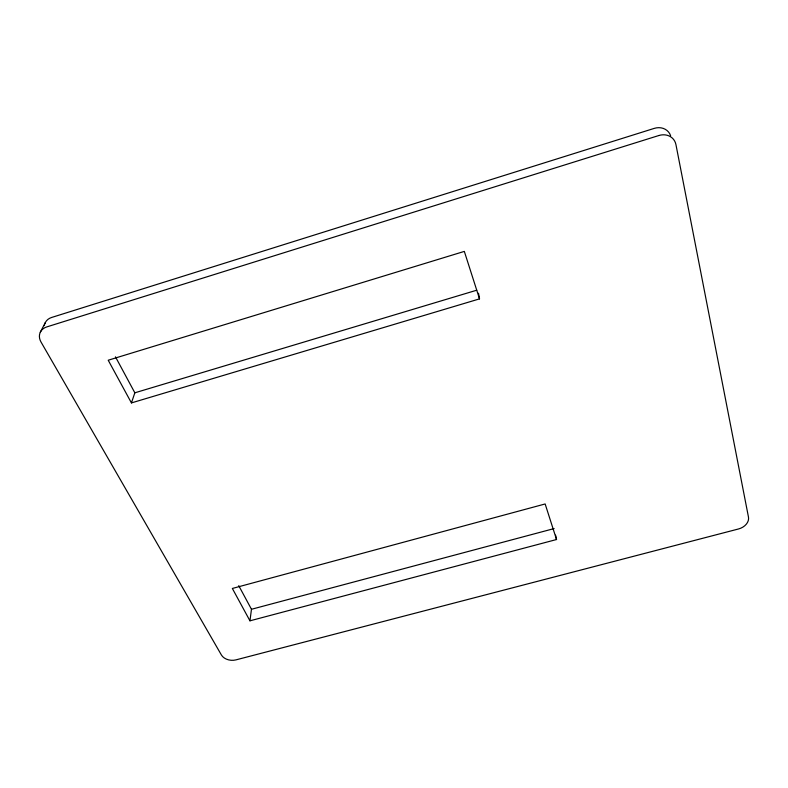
<?xml version="1.0" encoding="UTF-8"?>
<svg xmlns="http://www.w3.org/2000/svg" width="788" height="788" viewBox="0 0 788 788"><rect width="100%" height="100%" fill="white"/><g stroke="black" fill="none" stroke-linecap="round" stroke-linejoin="round"><path stroke-width="1.18" d="M555.579 535.141L556.535 539.524L249.954 620.826L251.471 609.282L238.744 585.671M478.523 293.244L479.518 298.879L131.429 402.914L134.846 392.808L115.472 356.836M40.296 332.26L45.212 322.765M134.846 392.808L476.74 290.211M251.471 609.282L554.141 528.571M131.429 402.914L108.212 360.224L464.329 251.402L479.518 298.879M249.954 620.826L232.352 588.459L545.148 503.965L556.535 539.524M44.384 325.611A13.948 11.288 23.3 0 1 44.502 324.873M44.689 324.154A13.948 11.288 23.3 0 1 51.604 317.475L654.237 128.385A15.08 13.219 -39.8 0 1 670.618 135.674M658.857 135.516L46.768 326.912A14.164 11.396 22.9 0 0 41.006 342.012L221.408 654.995A11.18 8.028 4.9 0 0 235.976 659.871L738.523 528.965A12.135 8.993 -18.6 0 0 748.472 517.105L675.946 144.618A15.317 13.386 -39.1 0 0 658.857 135.516"/></g></svg>
